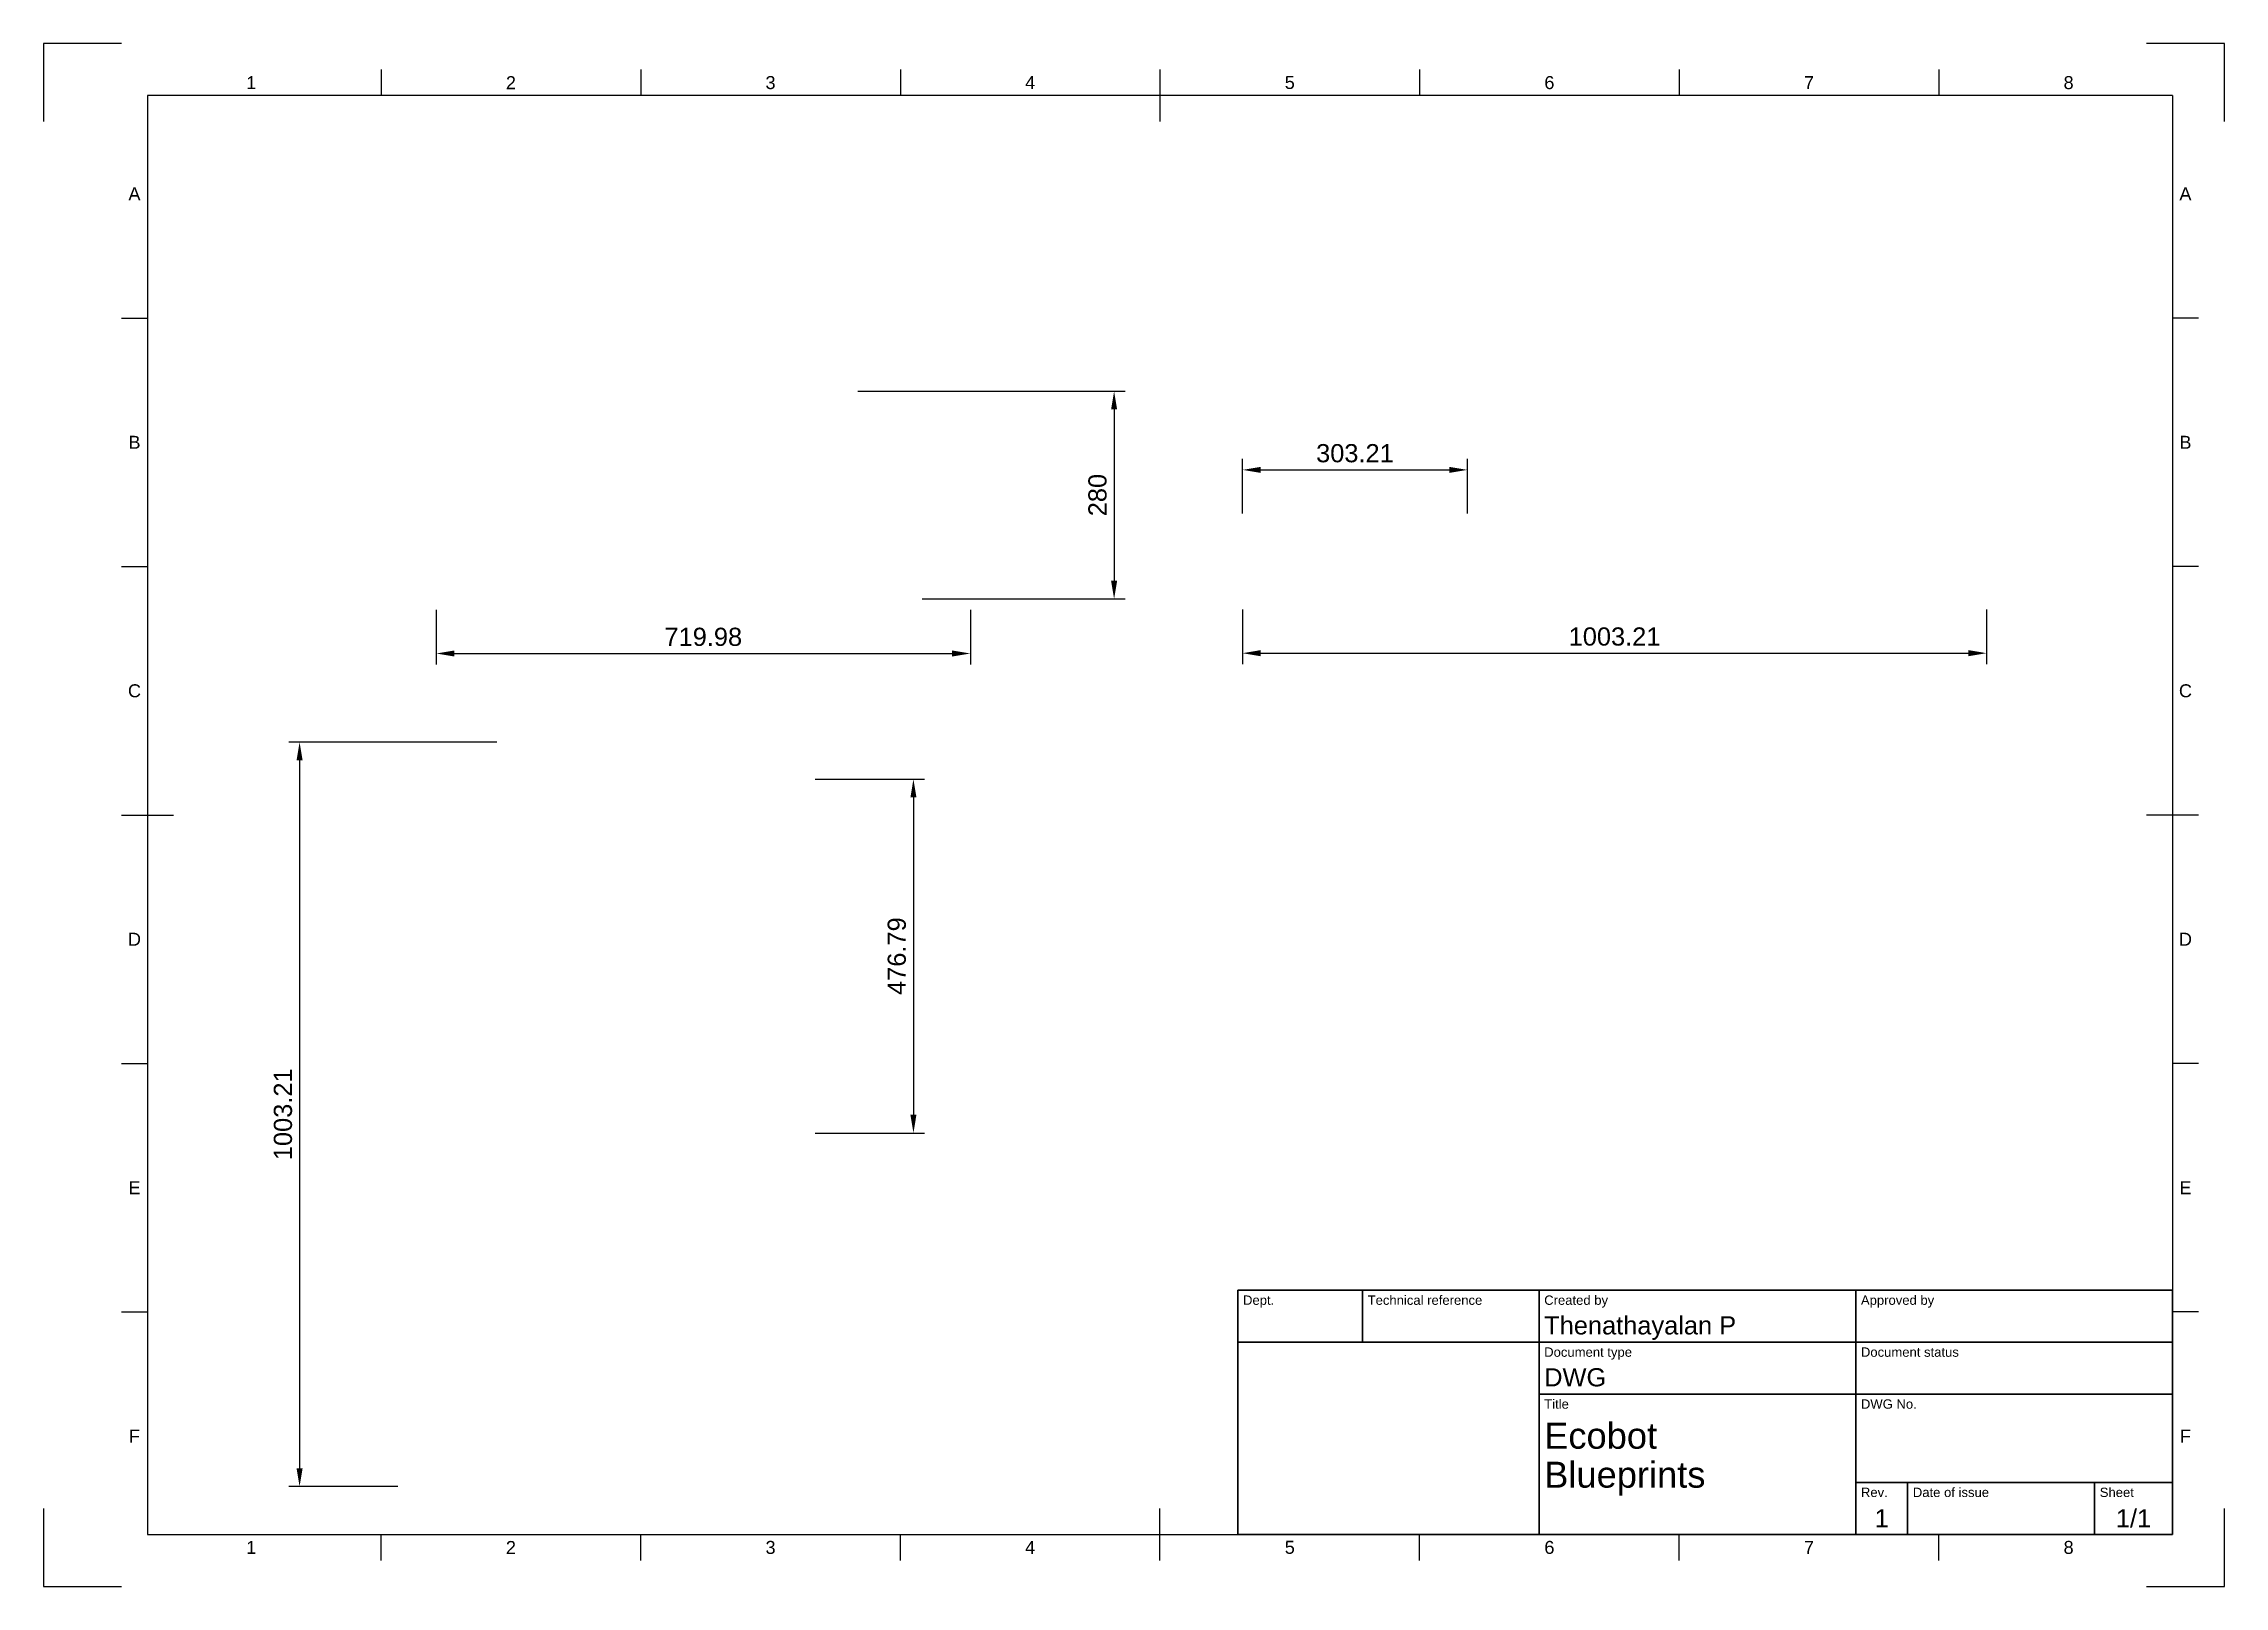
# Paper-space layout 'Sheet1' of a CAD drawing. Header units: millimetres. Extents: x 0 to 420, y 0 to 297.
import ezdxf
from ezdxf.enums import TextEntityAlignment as Align

# ---------------------------------------------------------------- set-up
doc = ezdxf.new("R2010")
doc.units = ezdxf.units.MM
doc.header["$LTSCALE"] = 0.75
for name, color, linetype, lineweight in [('BORDER', 7, 'Continuous', 25), ('FD_Dimensions', 7, 'Continuous', 25), ('TITLEBLOCK', 7, 'Continuous', 35)]:
    doc.layers.add(name, color=color, linetype=linetype, lineweight=lineweight)
doc.styles.add('FusionTitle', font='arial.ttf')
doc.styles.get("Standard").update_dxf_attribs({"font": 'arial.ttf'})
doc.dimstyles.new('Dim-ISO-25', dxfattribs={"dimtxt": 3.5, "dimasz": 3.5, "dimexe": 2.1, "dimexo": 2.1, "dimgap": 1.4, "dimtad": 1, "dimzin": 12, "dimdsep": 46, "dimtxsty": 'Standard', "dimcen": 0, "dimazin": 3, "dimtp": 0.1, "dimtm": 0.1, "dimtfac": 0.714286, "dimtmove": 0, "dimatfit": 3, "dimfxl": 1, "dimtzin": 12, "dimarcsym": 0})

# ---------------------------------------------------------------- blocks, each defined once
blk = doc.blocks.new('ISO_A3_SHEET')
at = {"layer": 'BORDER'}
for p, q in [((65, 292), (65, 287)), ((115, 292), (115, 287)), ((165, 292), (165, 287)), ((215, 292), (215, 282)), ((265, 292), (265, 287)), ((315, 292), (315, 287)), ((365, 292), (365, 287)), ((410, 287), (20, 287)), ((20, 287), (20, 10)), ((410, 287), (410, 10)), ((15, 244.16666), (20, 244.16666)), ((415, 244.16666), (410, 244.16666)), ((15, 196.33333), (20, 196.33333)), ((415, 196.33333), (410, 196.33333)), ((15, 148.5), (25, 148.5)), ((415, 148.5), (405, 148.5)), ((15, 100.66667), (20, 100.66667)), ((415, 100.66667), (410, 100.66667)), ((15, 52.83334), (20, 52.83334)), ((415, 52.83334), (410, 52.83334)), ((215, 5), (215, 15)), ((20, 10), (410, 10)), ((65, 5), (65, 10)), ((115, 5), (115, 10)), ((165, 5), (165, 10)), ((265, 5), (265, 10)), ((315, 5), (315, 10)), ((365, 5), (365, 10))]:
    blk.add_line(p, q, dxfattribs=at)
at = {"layer": 'Defpoints'}
for p, q in [((15, 297), (0, 297)), ((0, 297), (0, 282)), ((420, 297), (405, 297)), ((420, 282), (420, 297)), ((0, 15), (0, 0)), ((420, 0), (420, 15)), ((0, 0), (15, 0)), ((405, 0), (420, 0))]:
    blk.add_line(p, q, dxfattribs=at)
at = {"layer": 'BORDER', "style": 'FusionTitle'}
for s, p in [('1', (40, 289.5)), ('2', (90, 289.5)), ('3', (140, 289.5)), ('4', (190, 289.5)), ('5', (240, 289.5)), ('6', (290, 289.5)), ('7', (340, 289.5)), ('8', (390, 289.5)), ('A', (17.5, 268.08333)), ('A', (412.5, 268.08333)), ('B', (17.5, 220.25)), ('B', (412.5, 220.25)), ('C', (17.5, 172.41667)), ('C', (412.5, 172.41667)), ('D', (17.5, 124.58334)), ('D', (412.5, 124.58334)), ('E', (17.5, 76.75001)), ('E', (412.5, 76.75001)), ('F', (17.5, 28.91668)), ('F', (412.5, 28.91668)), ('1', (40, 7.5)), ('2', (90, 7.5)), ('3', (140, 7.5)), ('4', (190, 7.5)), ('5', (240, 7.5)), ('6', (290, 7.5)), ('7', (340, 7.5)), ('8', (390, 7.5))]:
    blk.add_text(s, height=2.5, dxfattribs=at).set_placement(p, align=Align.MIDDLE)
blk = doc.blocks.new('ISO_TITLEBLOCK')
at = {"layer": 'TITLEBLOCK'}
for p, q in [((0, 47), (-180, 47)), ((-180, 47), (-180, 0)), ((-156, 37), (-156, 47)), ((-122, 0), (-122, 47)), ((-61, 0), (-61, 47)), ((0, 0), (0, 47)), ((-180, 37), (0, 37)), ((-122, 27), (0, 27)), ((-61, 10), (0, 10)), ((-51, 0), (-51, 10)), ((-15, 0), (-15, 10)), ((-180, 0), (0, 0))]:
    blk.add_line(p, q, dxfattribs=at)
at = {"layer": 'TITLEBLOCK', "style": 'FusionTitle'}
for s, p in [('Dept.', (-179, 46)), ('Technical reference', (-155, 46)), ('Created by', (-121, 46)), ('Approved by', (-60, 46)), ('Document type', (-121, 36)), ('Document status', (-60, 36)), ('Title', (-121, 26)), ('DWG No.', (-60, 26)), ('Rev.', (-60, 9)), ('Date of issue', (-50, 9)), ('Sheet', (-14, 9))]:
    blk.add_text(s, height=1.8, dxfattribs=at).set_placement(p, align=Align.TOP_LEFT)
for tag, height, p in [('DEPT', 3.5, (-179, 42)), ('TECHNICAL_REFERENCE', 3.5, (-155, 42)), ('CREATED_BY', 3.5, (-121, 42)), ('APPROVED_BY', 3.5, (-60, 42)), ('DOCUMENT_TYPE', 3.5, (-121, 32)), ('DOCUMENT_STATUS', 3.5, (-60, 32)), ('TITLE_1', 5, (-121, 21.5)), ('TITLE_2', 5, (-121, 14)), ('TITLE_3', 5, (-121, 6.5)), ('DATE_OF_ISSUE', 3.5, (-50, 5))]:
    blk.add_attdef(tag, text='', height=height, dxfattribs=at).set_placement(p, align=Align.TOP_LEFT)
for tag, p in [('CREATED_DATE', (-62, 42)), ('APPROVED_DATE', (-0.99, 42))]:
    blk.add_attdef(tag, text='', height=3.5, dxfattribs=at).set_placement(p, align=Align.TOP_RIGHT)
for tag, height, p in [('DRAWING_NUMBER', 5, (-30.5, 19.75)), ('REV', 3.5, (-56, 4.85)), ('SHEET', 3.5, (-7.5, 4.85))]:
    blk.add_attdef(tag, text='', height=height, dxfattribs=at).set_placement(p, align=Align.TOP_CENTER)
blk = doc.blocks.new('*D29')
at = {"layer": 'Defpoints', "color": 0, "transparency": 16777216}
for p in [(154.7, 230.09), (167.11, 190.09), (206.17, 190.09)]:
    blk.add_point(p, dxfattribs=at)
at = {"layer": 'FD_Dimensions', "color": 0, "lineweight": -2, "transparency": 16777216}
for p, q in [((156.8, 230.09), (208.27, 230.09)), ((206.17, 226.59), (206.17, 193.59)), ((169.21, 190.09), (208.27, 190.09))]:
    blk.add_line(p, q, dxfattribs=at)
at = {"layer": 'FD_Dimensions', "color": 0, "transparency": 16777216}
for points in [[(205.59, 226.59), (206.75, 226.59), (206.17, 230.09)], [(205.59, 193.59), (206.75, 193.59), (206.17, 190.09)]]:
    blk.add_solid(points, dxfattribs=at)
at = {"layer": 'FD_Dimensions', "color": 0, "transparency": 16777216, "insert": (202.98, 210.09), "char_height": 3.5, "attachment_point": 5, "rotation": 90}
blk.add_mtext('280', dxfattribs=at)
blk = doc.blocks.new('*D30')
at = {"layer": 'Defpoints', "color": 0, "transparency": 16777216}
for p in [(230.9, 190.15), (374.21, 190.15), (374.21, 179.65)]:
    blk.add_point(p, dxfattribs=at)
at = {"layer": 'FD_Dimensions', "color": 0, "lineweight": -2, "transparency": 16777216}
for p, q in [((230.9, 188.05), (230.9, 177.55)), ((374.21, 188.05), (374.21, 177.55)), ((234.4, 179.65), (370.71, 179.65))]:
    blk.add_line(p, q, dxfattribs=at)
at = {"layer": 'FD_Dimensions', "color": 0, "transparency": 16777216}
for points in [[(234.4, 180.24), (234.4, 179.07), (230.9, 179.65)], [(370.71, 180.24), (370.71, 179.07), (374.21, 179.65)]]:
    blk.add_solid(points, dxfattribs=at)
at = {"layer": 'FD_Dimensions', "color": 0, "transparency": 16777216, "insert": (302.55, 182.84), "char_height": 3.5, "attachment_point": 5}
blk.add_mtext('1003.21', dxfattribs=at)
blk = doc.blocks.new('*D31')
at = {"layer": 'Defpoints', "color": 0, "transparency": 16777216}
for p in [(146.52, 155.39), (146.52, 87.28), (167.52, 87.28)]:
    blk.add_point(p, dxfattribs=at)
at = {"layer": 'FD_Dimensions', "color": 0, "lineweight": -2, "transparency": 16777216}
for p, q in [((148.62, 155.39), (169.62, 155.39)), ((167.52, 151.89), (167.52, 90.78)), ((148.62, 87.28), (169.62, 87.28))]:
    blk.add_line(p, q, dxfattribs=at)
at = {"layer": 'FD_Dimensions', "color": 0, "transparency": 16777216}
for points in [[(166.94, 151.89), (168.1, 151.89), (167.52, 155.39)], [(166.94, 90.78), (168.1, 90.78), (167.52, 87.28)]]:
    blk.add_solid(points, dxfattribs=at)
at = {"layer": 'FD_Dimensions', "color": 0, "transparency": 16777216, "insert": (164.33, 121.33), "char_height": 3.5, "attachment_point": 5, "rotation": 90}
blk.add_mtext('476.79', dxfattribs=at)
blk = doc.blocks.new('*D32')
at = {"layer": 'Defpoints', "color": 0, "transparency": 16777216}
for p in [(89.38, 162.53), (49.3, 19.22), (70.3, 19.22)]:
    blk.add_point(p, dxfattribs=at)
at = {"layer": 'FD_Dimensions', "color": 0, "lineweight": -2, "transparency": 16777216}
for p, q in [((87.28, 162.53), (47.2, 162.53)), ((49.3, 159.03), (49.3, 22.72)), ((68.2, 19.22), (47.2, 19.22))]:
    blk.add_line(p, q, dxfattribs=at)
at = {"layer": 'FD_Dimensions', "color": 0, "transparency": 16777216}
for points in [[(48.71, 159.03), (49.88, 159.03), (49.3, 162.53)], [(48.71, 22.72), (49.88, 22.72), (49.3, 19.22)]]:
    blk.add_solid(points, dxfattribs=at)
at = {"layer": 'FD_Dimensions', "color": 0, "transparency": 16777216, "insert": (46.11, 90.88), "char_height": 3.5, "attachment_point": 5, "rotation": 90}
blk.add_mtext('1003.21', dxfattribs=at)
blk = doc.blocks.new('*D33')
at = {"layer": 'Defpoints', "color": 0, "transparency": 16777216}
for p in [(75.62, 190.09), (178.48, 190.09), (178.48, 179.59)]:
    blk.add_point(p, dxfattribs=at)
at = {"layer": 'FD_Dimensions', "color": 0, "lineweight": -2, "transparency": 16777216}
for p, q in [((75.62, 187.99), (75.62, 177.49)), ((178.48, 187.99), (178.48, 177.49)), ((79.12, 179.59), (174.98, 179.59))]:
    blk.add_line(p, q, dxfattribs=at)
at = {"layer": 'FD_Dimensions', "color": 0, "transparency": 16777216}
for points in [[(79.12, 180.17), (79.12, 179.01), (75.62, 179.59)], [(174.98, 180.17), (174.98, 179.01), (178.48, 179.59)]]:
    blk.add_solid(points, dxfattribs=at)
at = {"layer": 'FD_Dimensions', "color": 0, "transparency": 16777216, "insert": (127.05, 182.78), "char_height": 3.5, "attachment_point": 5}
blk.add_mtext('719.98', dxfattribs=at)
blk = doc.blocks.new('*D34')
at = {"layer": 'Defpoints', "color": 0, "transparency": 16777216}
for p in [(274.21, 214.94), (230.9, 204.44), (274.21, 204.44)]:
    blk.add_point(p, dxfattribs=at)
at = {"layer": 'FD_Dimensions', "color": 0, "lineweight": -2, "transparency": 16777216}
for p, q in [((230.9, 206.54), (230.9, 217.04)), ((234.4, 214.94), (270.71, 214.94)), ((274.21, 206.54), (274.21, 217.04))]:
    blk.add_line(p, q, dxfattribs=at)
at = {"layer": 'FD_Dimensions', "color": 0, "transparency": 16777216}
for points in [[(234.4, 215.52), (234.4, 214.36), (230.9, 214.94)], [(270.71, 215.52), (270.71, 214.36), (274.21, 214.94)]]:
    blk.add_solid(points, dxfattribs=at)
at = {"layer": 'FD_Dimensions', "color": 0, "transparency": 16777216, "insert": (252.55, 218.13), "char_height": 3.5, "attachment_point": 5}
blk.add_mtext('303.21', dxfattribs=at)

psp = doc.layouts.new('Sheet1')

# ---------------------------------------------------------------- block references
at = {"layer": 'BORDER'}
psp.add_blockref('ISO_A3_SHEET', (0, 0), dxfattribs=at)
at = {"layer": 'TITLEBLOCK'}
psp.add_blockref('ISO_TITLEBLOCK', (410, 10), dxfattribs=at).add_auto_attribs({'REV': '1', 'DOCUMENT_TYPE': 'DWG', 'SHEET': '1/1', 'TITLE_2': 'Blueprints', 'TITLE_1': 'Ecobot', 'CREATED_BY': 'Thenathayalan P'})

# ---------------------------------------------------------------- dimensions: what is measured, and where the dimension line sits
at = {"layer": 'FD_Dimensions'}
for base, p1, p2, angle, picture, middle in [((206.1688, 190.0906), (154.7033, 230.0906), (167.107, 190.0906), 270, '*D29', (202.9818, 210.0906)), ((49.296, 19.2183), (89.3757, 162.5339), (70.296, 19.2183), 270, '*D32', (46.1078, 90.8761)), ((167.5185, 87.2775), (146.5185, 155.391), (146.5185, 87.2775), 90, '*D31', (164.3315, 121.3343))]:
    dim = psp.add_linear_dim(base=base, p1=p1, p2=p2, angle=angle, dimstyle='Dim-ISO-25', override={"dimlfac": -7, "dimclrd": 0, "dimclre": 0}, dxfattribs=at)
    dim.commit()
    dim.dimension.update_dxf_attribs({"geometry": picture, "text_midpoint": middle})
for p1, p2, distance, picture, middle in [((230.8957, 204.4395), (274.2112, 204.4395), 10.5, '*D34', (252.5534, 218.1277)), ((75.6237, 190.0906), (178.4778, 190.0906), -10.5, '*D33', (127.0508, 182.7776)), ((230.8957, 190.1538), (374.2112, 190.1538), -10.5, '*D30', (302.5534, 182.842))]:
    dim = psp.add_aligned_dim(p1=p1, p2=p2, distance=distance, dimstyle='Dim-ISO-25', override={"dimlfac": -7, "dimclrd": 0, "dimclre": 0}, dxfattribs=at)
    dim.commit()
    dim.dimension.update_dxf_attribs({"geometry": picture, "text_midpoint": middle})

doc.saveas('drawing.dxf')
